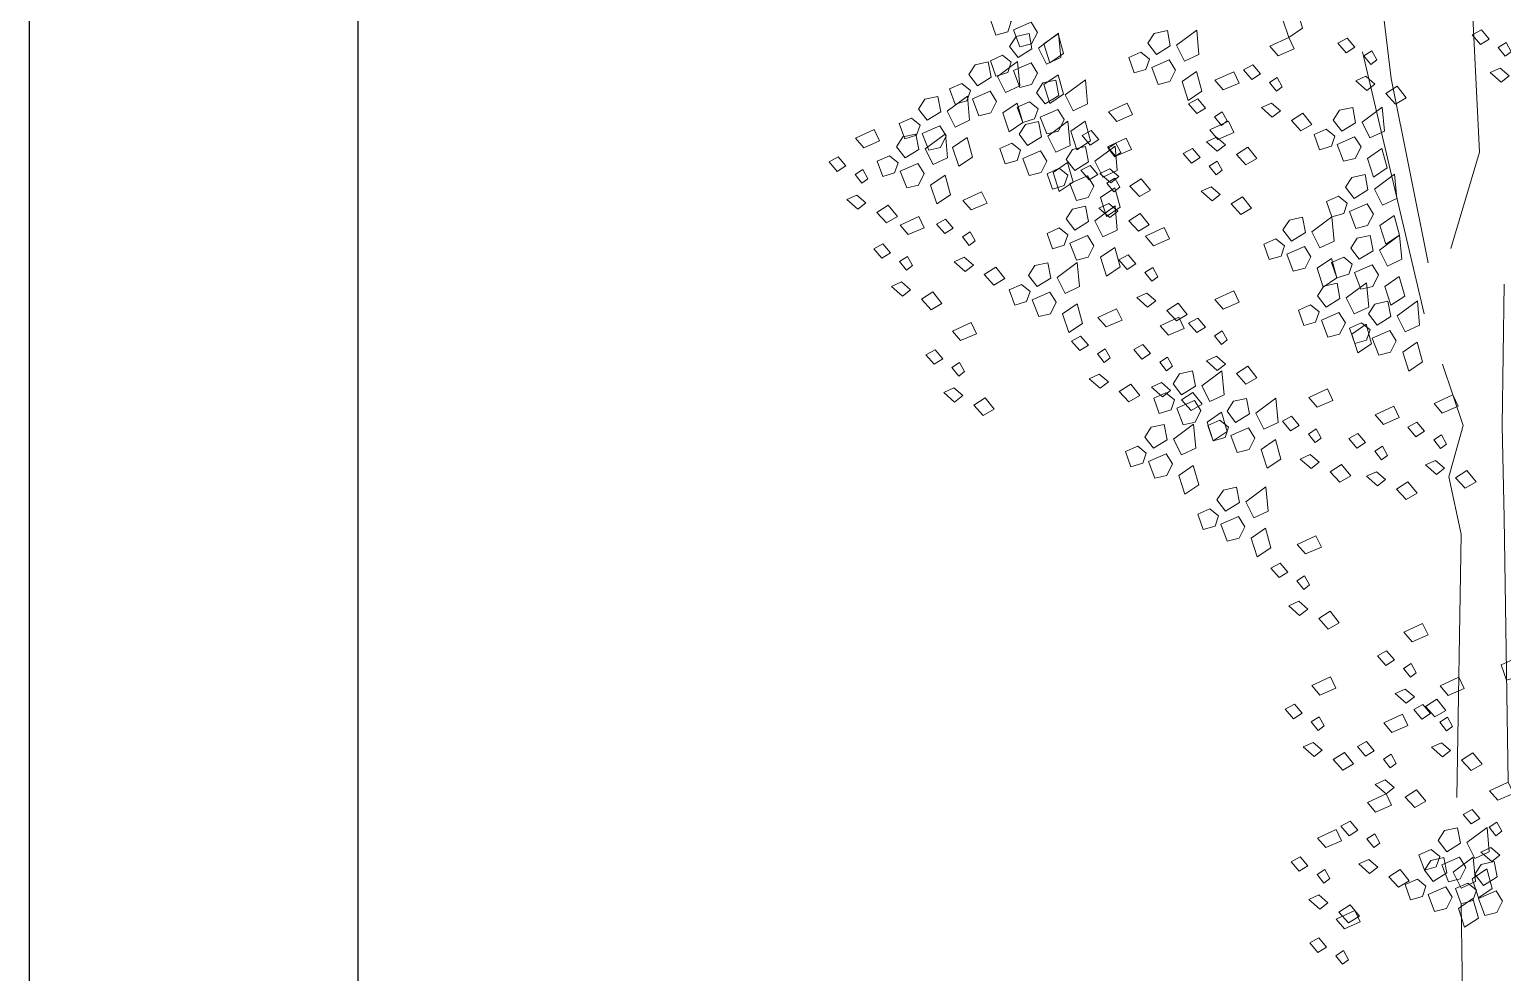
# Model space of a CAD drawing. Header units: millimetres. Extents: x 237 to 802, y 86 to 296.
# Drawn here: x 355.085 to 358.67, y 158.35 to 160.646 of the extents above; entities that cross this region are included whole.
import ezdxf

# ---------------------------------------------------------------- set-up
doc = ezdxf.new("R2010")
doc.units = ezdxf.units.MM
doc.layers.add('AF_Vegetacion block', color=92, linetype='Continuous', lineweight=0)
doc.layers.add('pl', color=7, linetype='Continuous')

# ---------------------------------------------------------------- blocks, each defined once
blk = doc.blocks.new('ca_arb_056')
at = {"layer": 'AF_Vegetacion block', "color": 251, "lineweight": 5}
for points in [[(0.05, 553.13), (3.56, 521.9), (7.07, 449.97), (-2.76, 416.98)], [(-28.74, 521.55), (-23.13, 475.23), (-10.49, 412.07)], [(-156.23, 497.12), (-160.38, 495.27), (-158.52, 490.02), (-154.48, 491.22), (-153.27, 494.72), (-156.23, 497.12)], [(-146.49, 494.5), (-152.51, 491.88), (-150.32, 486.08), (-146.27, 487.07), (-144.3, 491), (-146.49, 494.5)], [(-55.42, 499.06), (-60.34, 495.67), (-58.26, 489.22), (-53.56, 492.39), (-55.42, 499.06)], [(-147.15, 490.58), (-151.63, 489.6), (-153.82, 486.21), (-150.87, 482.38), (-146.16, 485.33), (-147.15, 490.58)], [(-137.08, 490.69), (-143.97, 485.55), (-141.24, 480.09), (-136.32, 482.38), (-137.08, 490.69)], [(-137.19, 490.46), (-142.11, 487.07), (-140.04, 480.62), (-135.33, 483.79), (-137.19, 490.46)], [(-99.8, 491.65), (-104.29, 490.67), (-106.48, 487.28), (-103.52, 483.46), (-98.82, 486.41), (-99.8, 491.65)], [(-89.74, 491.76), (-96.63, 486.63), (-93.9, 481.16), (-88.98, 483.46), (-89.74, 491.76)], [(7.74, 491.85), (4.62, 490.13), (7.43, 486.86), (10.39, 488.73), (7.74, 491.85)], [(-64.66, 486.26), (-61.85, 482.99), (-56.39, 485.32), (-58.26, 489.22), (-64.66, 486.26)], [(-38.26, 489.04), (-41.38, 487.32), (-38.57, 484.05), (-35.6, 485.92), (-38.26, 489.04)], [(-32.96, 484.35), (-11.89, 394.52)], [(-29.83, 484.67), (-32.49, 482.96), (-30.15, 480), (-28.12, 481.56), (-29.83, 484.67)], [(16.16, 487.48), (13.51, 485.77), (15.85, 482.81), (17.88, 484.36), (16.16, 487.48)], [(-161.13, 480.9), (-165.62, 479.92), (-167.81, 476.53), (-164.85, 472.7), (-160.15, 475.66), (-161.13, 480.9)], [(-156.23, 483.15), (-160.38, 481.29), (-158.52, 476.04), (-154.48, 477.24), (-153.27, 480.74), (-156.23, 483.15)], [(-151.07, 481.01), (-157.96, 475.87), (-155.23, 470.41), (-150.3, 472.7), (-151.07, 481.01)], [(-146.49, 480.52), (-152.51, 477.9), (-150.32, 472.11), (-146.27, 473.09), (-144.3, 477.02), (-146.49, 480.52)], [(-108.88, 484.22), (-113.04, 482.36), (-111.18, 477.12), (-107.13, 478.32), (-105.93, 481.82), (-108.88, 484.22)], [(-99.15, 481.6), (-105.16, 478.97), (-102.98, 473.18), (-98.93, 474.16), (-96.96, 478.1), (-99.15, 481.6)], [(-70.58, 479.87), (-73.7, 478.15), (-70.9, 474.88), (-67.93, 476.75), (-70.58, 479.87)], [(-137.94, 474.67), (-142.43, 473.69), (-144.62, 470.3), (-141.66, 466.47), (-136.96, 469.42), (-137.94, 474.67)], [(-137.19, 476.48), (-142.11, 473.09), (-140.04, 466.64), (-135.33, 469.81), (-137.19, 476.48)], [(-127.88, 474.78), (-134.77, 469.64), (-132.04, 464.18), (-127.11, 466.47), (-127.88, 474.78)], [(-89.85, 477.55), (-94.77, 474.16), (-92.69, 467.71), (-87.99, 470.88), (-89.85, 477.55)], [(-83.49, 474.58), (-80.68, 471.31), (-75.22, 473.65), (-77.09, 477.54), (-83.49, 474.58)], [(-62.16, 475.5), (-64.81, 473.79), (-62.47, 470.83), (-60.45, 472.39), (-62.16, 475.5)], [(-31.86, 475.95), (-35.29, 474.39), (-31.55, 471.12), (-28.74, 473.3), (-31.86, 475.95)], [(14.14, 478.75), (10.7, 477.2), (14.45, 473.92), (17.25, 476.1), (14.14, 478.75)], [(-168.29, 469.18), (-175.18, 464.05), (-172.44, 458.58), (-167.52, 460.88), (-168.29, 469.18)], [(-170.21, 473.47), (-174.37, 471.61), (-172.51, 466.36), (-168.46, 467.57), (-167.26, 471.06), (-170.21, 473.47)], [(-160.48, 470.85), (-166.49, 468.22), (-164.31, 462.43), (-160.26, 463.41), (-158.29, 467.35), (-160.48, 470.85)], [(-21.1, 472.52), (-25, 470.02), (-21.73, 466.44), (-17.98, 468.62), (-21.1, 472.52)], [(-178.35, 469.07), (-182.83, 468.09), (-185.02, 464.7), (-182.07, 460.88), (-177.36, 463.83), (-178.35, 469.07)], [(-151.18, 466.8), (-156.1, 463.41), (-154.02, 456.96), (-149.32, 460.13), (-151.18, 466.8)], [(-147.02, 467.24), (-151.18, 465.38), (-149.32, 460.13), (-145.27, 461.33), (-144.07, 464.83), (-147.02, 467.24)], [(-137.29, 464.61), (-143.3, 461.99), (-141.12, 456.2), (-137.07, 457.18), (-135.1, 461.12), (-137.29, 464.61)], [(-119.97, 463.75), (-117.16, 460.48), (-111.7, 462.82), (-113.57, 466.72), (-119.97, 463.75)], [(-89.41, 468.19), (-92.53, 466.48), (-89.73, 463.21), (-86.76, 465.08), (-89.41, 468.19)], [(-64.19, 466.78), (-67.62, 465.22), (-63.88, 461.95), (-61.07, 464.13), (-64.19, 466.78)], [(-36.32, 465.31), (-40.81, 464.33), (-43, 460.94), (-40.04, 457.11), (-35.34, 460.06), (-36.32, 465.31)], [(-26.26, 465.42), (-33.15, 460.28), (-30.42, 454.82), (-25.49, 457.11), (-26.26, 465.42)], [(-187.43, 461.64), (-191.58, 459.78), (-189.72, 454.54), (-185.68, 455.74), (-184.47, 459.24), (-187.43, 461.64)], [(-177.69, 459.02), (-183.71, 456.39), (-181.52, 450.6), (-177.47, 451.58), (-175.5, 455.52), (-177.69, 459.02)], [(-143.92, 460.47), (-148.4, 459.49), (-150.59, 456.1), (-147.64, 452.27), (-142.93, 455.23), (-143.92, 460.47)], [(-133.85, 460.58), (-140.75, 455.44), (-138.01, 449.98), (-133.09, 452.27), (-133.85, 460.58)], [(-127.99, 460.57), (-132.91, 457.18), (-130.83, 450.73), (-126.13, 453.9), (-127.99, 460.57)], [(-85.29, 457.62), (-82.49, 454.35), (-77.03, 456.68), (-78.9, 460.58), (-85.29, 457.62)], [(-80.99, 463.83), (-83.64, 462.11), (-81.31, 459.15), (-79.28, 460.71), (-80.99, 463.83)], [(-53.43, 463.35), (-57.33, 460.85), (-54.05, 457.27), (-50.31, 459.45), (-53.43, 463.35)], [(-206.6, 454.74), (-203.79, 451.47), (-198.33, 453.8), (-200.2, 457.7), (-206.6, 454.74)], [(-185.88, 456.17), (-190.37, 455.19), (-192.55, 451.8), (-189.6, 447.97), (-184.9, 450.92), (-185.88, 456.17)], [(-175.82, 456.28), (-182.71, 451.14), (-179.97, 445.68), (-175.05, 447.97), (-175.82, 456.28)], [(-168.39, 454.97), (-173.32, 451.58), (-171.24, 445.13), (-166.54, 448.3), (-168.39, 454.97)], [(-125.89, 457.36), (-129.01, 455.65), (-126.21, 452.38), (-123.24, 454.25), (-125.89, 457.36)], [(-120.33, 451.84), (-117.52, 448.57), (-112.06, 450.91), (-113.94, 454.8), (-120.33, 451.84)], [(-83.02, 455.1), (-86.45, 453.54), (-82.71, 450.27), (-79.9, 452.45), (-83.02, 455.1)], [(-45.4, 457.88), (-49.56, 456.02), (-47.7, 450.77), (-43.65, 451.97), (-42.45, 455.47), (-45.4, 457.88)], [(-35.67, 455.25), (-41.68, 452.63), (-39.5, 446.84), (-35.45, 447.82), (-33.48, 451.76), (-35.67, 455.25)], [(-153, 453.04), (-157.15, 451.18), (-155.29, 445.93), (-151.25, 447.14), (-150.04, 450.63), (-153, 453.04)], [(-143.26, 450.42), (-149.28, 447.79), (-147.09, 442), (-143.04, 442.98), (-141.07, 446.92), (-143.26, 450.42)], [(-127.78, 451.87), (-132.26, 450.89), (-134.45, 447.5), (-131.5, 443.67), (-126.79, 446.62), (-127.78, 451.87)], [(-117.72, 451.98), (-124.61, 446.84), (-121.87, 441.38), (-116.95, 443.67), (-117.72, 451.98)], [(-117.47, 453), (-120.12, 451.29), (-117.79, 448.32), (-115.76, 449.88), (-117.47, 453)], [(-91.22, 451.23), (-94.34, 449.51), (-91.53, 446.24), (-88.57, 448.11), (-91.22, 451.23)], [(-72.26, 451.67), (-76.16, 449.18), (-72.88, 445.59), (-69.14, 447.78), (-72.26, 451.67)], [(-26.37, 451.21), (-31.29, 447.82), (-29.21, 441.37), (-24.51, 444.54), (-26.37, 451.21)], [(-212.52, 448.35), (-215.64, 446.63), (-212.84, 443.36), (-209.87, 445.23), (-212.52, 448.35)], [(-204.1, 443.98), (-206.75, 442.27), (-204.41, 439.31), (-202.39, 440.87), (-204.1, 443.98)], [(-194.96, 448.74), (-199.12, 446.88), (-197.26, 441.63), (-193.21, 442.83), (-192.01, 446.33), (-194.96, 448.74)], [(-185.22, 446.11), (-191.24, 443.49), (-189.05, 437.7), (-185.01, 438.68), (-183.04, 442.62), (-185.22, 446.11)], [(-136.86, 444.44), (-141.01, 442.58), (-139.16, 437.33), (-135.11, 438.53), (-133.9, 442.03), (-136.86, 444.44)], [(-133.96, 446.37), (-138.89, 442.98), (-136.81, 436.53), (-132.1, 439.7), (-133.96, 446.37)], [(-126.26, 445.45), (-129.38, 443.74), (-126.57, 440.47), (-123.6, 442.34), (-126.26, 445.45)], [(-119.5, 444.27), (-122.93, 442.71), (-119.19, 439.44), (-116.38, 441.62), (-119.5, 444.27)], [(-82.8, 446.86), (-85.45, 445.15), (-83.11, 442.19), (-81.08, 443.75), (-82.8, 446.86)], [(-175.93, 442.07), (-180.85, 438.68), (-178.77, 432.23), (-174.07, 435.4), (-175.93, 442.07)], [(-127.12, 441.81), (-133.14, 439.19), (-130.95, 433.4), (-126.9, 434.38), (-124.94, 438.32), (-127.12, 441.81)], [(-117.83, 441.09), (-120.49, 439.37), (-118.15, 436.41), (-116.12, 437.97), (-117.83, 441.09)], [(-108.74, 440.84), (-112.64, 438.35), (-109.36, 434.77), (-105.62, 436.95), (-108.74, 440.84)], [(-32.1, 442.33), (-36.58, 441.34), (-38.77, 437.95), (-35.82, 434.13), (-31.11, 437.08), (-32.1, 442.33)], [(-22.04, 442.43), (-28.93, 437.3), (-26.19, 431.83), (-21.27, 434.13), (-22.04, 442.43)], [(-206.13, 435.26), (-209.56, 433.7), (-205.82, 430.43), (-203.01, 432.61), (-206.13, 435.26)], [(-169.81, 433.43), (-167.01, 430.16), (-161.55, 432.5), (-163.42, 436.4), (-169.81, 433.43)], [(-117.83, 437.77), (-122.75, 434.38), (-120.67, 427.93), (-115.97, 431.1), (-117.83, 437.77)], [(-84.83, 438.14), (-88.26, 436.58), (-84.51, 433.3), (-81.71, 435.49), (-84.83, 438.14)], [(-74.07, 434.71), (-77.96, 432.21), (-74.69, 428.63), (-70.95, 430.81), (-74.07, 434.71)], [(-41.18, 434.89), (-45.33, 433.03), (-43.48, 427.79), (-39.43, 428.99), (-38.22, 432.49), (-41.18, 434.89)], [(-195.37, 431.83), (-199.27, 429.33), (-195.99, 425.75), (-192.25, 427.93), (-195.37, 431.83)], [(-127.78, 431.44), (-132.26, 430.46), (-134.45, 427.07), (-131.5, 423.24), (-126.79, 426.19), (-127.78, 431.44)], [(-117.72, 431.55), (-124.61, 426.41), (-121.87, 420.95), (-116.95, 423.24), (-117.72, 431.55)], [(-119.86, 432.36), (-123.29, 430.8), (-119.55, 427.53), (-116.74, 429.71), (-119.86, 432.36)], [(-109.1, 428.93), (-113, 426.44), (-109.72, 422.85), (-105.98, 425.04), (-109.1, 428.93)], [(-31.44, 432.27), (-37.46, 429.64), (-35.27, 423.85), (-31.22, 424.84), (-29.26, 428.77), (-31.44, 432.27)], [(-191.31, 424.97), (-188.51, 421.7), (-183.05, 424.04), (-184.92, 427.93), (-191.31, 424.97)], [(-175.74, 427.04), (-178.86, 425.33), (-176.05, 422.06), (-173.09, 423.93), (-175.74, 427.04)], [(-136.86, 424.01), (-141.01, 422.15), (-139.16, 416.9), (-135.11, 418.1), (-133.9, 421.6), (-136.86, 424.01)], [(-107.33, 421.16), (-104.52, 417.89), (-99.06, 420.23), (-100.93, 424.12), (-107.33, 421.16)], [(-53.54, 427.68), (-58.02, 426.69), (-60.21, 423.3), (-57.26, 419.48), (-52.55, 422.43), (-53.54, 427.68)], [(-43.48, 427.79), (-50.37, 422.65), (-47.63, 417.18), (-42.71, 419.48), (-43.48, 427.79)], [(-22.15, 428.22), (-27.07, 424.84), (-24.99, 418.39), (-20.29, 421.56), (-22.15, 428.22)], [(-167.32, 422.68), (-169.97, 420.97), (-167.63, 418), (-165.6, 419.56), (-167.32, 422.68)], [(-127.12, 421.38), (-133.14, 418.76), (-130.95, 412.97), (-126.9, 413.95), (-124.94, 417.89), (-127.12, 421.38)], [(-62.62, 420.24), (-66.77, 418.39), (-64.91, 413.14), (-60.87, 414.34), (-59.66, 417.84), (-62.62, 420.24)], [(-30.35, 421.45), (-34.83, 420.46), (-37.02, 417.07), (-34.07, 413.25), (-29.36, 416.2), (-30.35, 421.45)], [(-20.29, 421.56), (-27.18, 416.42), (-24.44, 410.95), (-19.52, 413.25), (-20.29, 421.56)], [(-197.24, 418.58), (-200.36, 416.87), (-197.55, 413.59), (-194.59, 415.46), (-197.24, 418.58)], [(-188.82, 414.22), (-191.47, 412.5), (-189.13, 409.54), (-187.1, 411.1), (-188.82, 414.22)], [(-169.34, 413.95), (-172.78, 412.39), (-169.03, 409.12), (-166.23, 411.3), (-169.34, 413.95)], [(-117.83, 417.34), (-122.75, 413.95), (-120.67, 407.5), (-115.97, 410.67), (-117.83, 417.34)], [(-113.25, 414.77), (-116.37, 413.06), (-113.57, 409.78), (-110.6, 411.65), (-113.25, 414.77)], [(-52.88, 417.62), (-58.9, 415), (-56.71, 409.2), (-52.66, 410.19), (-50.69, 414.12), (-52.88, 417.62)], [(-39.43, 414.01), (-43.58, 412.15), (-41.73, 406.91), (-37.68, 408.11), (-36.47, 411.61), (-39.43, 414.01)], [(-158.58, 410.52), (-162.48, 408.03), (-159.21, 404.45), (-155.46, 406.63), (-158.58, 410.52)], [(-140.69, 412.09), (-145.18, 411.1), (-147.36, 407.71), (-144.41, 403.89), (-139.71, 406.84), (-140.69, 412.09)], [(-130.63, 412.2), (-137.52, 407.06), (-134.78, 401.59), (-129.86, 403.89), (-130.63, 412.2)], [(-104.83, 410.41), (-107.48, 408.69), (-105.14, 405.73), (-103.12, 407.29), (-104.83, 410.41)], [(-43.58, 413.58), (-48.51, 410.19), (-46.43, 403.74), (-41.73, 406.91), (-43.58, 413.58)], [(-29.69, 411.39), (-35.71, 408.77), (-33.52, 402.97), (-29.47, 403.96), (-27.51, 407.89), (-29.69, 411.39)], [(-190.85, 405.49), (-194.28, 403.93), (-190.53, 400.66), (-187.73, 402.84), (-190.85, 405.49)], [(-149.77, 404.65), (-153.93, 402.79), (-152.07, 397.55), (-148.02, 398.75), (-146.82, 402.25), (-149.77, 404.65)], [(-41.7, 405.1), (-46.19, 404.11), (-48.38, 400.72), (-45.42, 396.9), (-40.72, 399.85), (-41.7, 405.1)], [(-31.64, 405.21), (-38.53, 400.07), (-35.8, 394.6), (-30.87, 396.9), (-31.64, 405.21)], [(-20.39, 407.34), (-25.32, 403.96), (-23.24, 397.51), (-18.54, 400.68), (-20.39, 407.34)], [(15.5, 404.7), (14.79, 356.28), (15.5, 324.7), (16.9, 234.16)], [(-180.09, 402.06), (-183.98, 399.57), (-180.71, 395.98), (-176.97, 398.16), (-180.09, 402.06)], [(-140.03, 402.03), (-146.05, 399.41), (-143.86, 393.61), (-139.82, 394.6), (-137.85, 398.53), (-140.03, 402.03)], [(-106.86, 401.68), (-110.29, 400.12), (-106.55, 396.85), (-103.74, 399.03), (-106.86, 401.68)], [(-83.49, 399.5), (-80.68, 396.23), (-75.22, 398.57), (-77.09, 402.47), (-83.49, 399.5)], [(-24.26, 398.92), (-28.74, 397.94), (-30.93, 394.55), (-27.98, 390.72), (-23.27, 393.67), (-24.26, 398.92)], [(-14.19, 399.03), (-21.08, 393.89), (-18.35, 388.43), (-13.43, 390.72), (-14.19, 399.03)], [(-130.74, 397.98), (-135.66, 394.6), (-133.58, 388.15), (-128.88, 391.32), (-130.74, 397.98)], [(-123.58, 393.37), (-120.77, 390.1), (-115.31, 392.43), (-117.19, 396.33), (-123.58, 393.37)], [(-102.27, 390.48), (-99.46, 387.21), (-94, 389.55), (-95.88, 393.44), (-102.27, 390.48)], [(-96.1, 398.25), (-100, 395.76), (-96.72, 392.17), (-92.98, 394.35), (-96.1, 398.25)], [(-50.78, 397.66), (-54.94, 395.81), (-53.08, 390.56), (-49.03, 391.76), (-47.83, 395.26), (-50.78, 397.66)], [(-41.05, 395.04), (-47.06, 392.42), (-44.88, 386.62), (-40.83, 387.61), (-38.86, 391.54), (-41.05, 395.04)], [(-173.42, 388.68), (-170.62, 385.4), (-165.16, 387.74), (-167.03, 391.64), (-173.42, 388.68)], [(-89.41, 393.11), (-92.53, 391.4), (-89.73, 388.13), (-86.76, 390), (-89.41, 393.11)], [(-80.99, 388.75), (-83.64, 387.04), (-81.31, 384.07), (-79.28, 385.63), (-80.99, 388.75)], [(-33.34, 391.49), (-37.49, 389.63), (-35.63, 384.38), (-31.59, 385.58), (-30.38, 389.08), (-33.34, 391.49)], [(-31.75, 391), (-36.67, 387.61), (-34.59, 381.16), (-29.89, 384.33), (-31.75, 391)], [(-23.6, 388.86), (-29.62, 386.24), (-27.43, 380.45), (-23.38, 381.43), (-21.41, 385.37), (-23.6, 388.86)], [(-129.51, 386.98), (-132.63, 385.26), (-129.82, 381.99), (-126.86, 383.86), (-129.51, 386.98)], [(-108.2, 384.09), (-111.32, 382.38), (-108.51, 379.1), (-105.55, 380.97), (-108.2, 384.09)], [(-14.3, 384.82), (-19.22, 381.43), (-17.15, 374.98), (-12.44, 378.15), (-14.3, 384.82)], [(-179.35, 382.29), (-182.47, 380.57), (-179.66, 377.3), (-176.7, 379.17), (-179.35, 382.29)], [(-121.09, 382.61), (-123.74, 380.9), (-121.4, 377.94), (-119.37, 379.5), (-121.09, 382.61)], [(-99.78, 379.73), (-102.43, 378.01), (-100.09, 375.05), (-98.06, 376.61), (-99.78, 379.73)], [(-83.02, 380.02), (-86.45, 378.46), (-82.71, 375.19), (-79.9, 377.37), (-83.02, 380.02)], [(-170.93, 377.92), (-173.58, 376.21), (-171.24, 373.25), (-169.21, 374.8), (-170.93, 377.92)], [(-123.11, 373.89), (-126.54, 372.33), (-122.8, 369.06), (-119.99, 371.24), (-123.11, 373.89)], [(-91.2, 374.99), (-95.68, 374.01), (-97.87, 370.62), (-94.92, 366.79), (-90.21, 369.74), (-91.2, 374.99)], [(-81.13, 375.1), (-88.02, 369.96), (-85.29, 364.5), (-80.37, 366.79), (-81.13, 375.1)], [(-72.26, 376.59), (-76.16, 374.1), (-72.88, 370.52), (-69.14, 372.7), (-72.26, 376.59)], [(-0.65, 228.9), (0.75, 319.08), (-3.46, 338.73), (1.45, 356.28), (-5.57, 377.33)], [(-172.96, 369.19), (-176.39, 367.64), (-172.64, 364.36), (-169.84, 366.54), (-172.96, 369.19)], [(-112.35, 370.46), (-116.25, 367.96), (-112.98, 364.38), (-109.23, 366.56), (-112.35, 370.46)], [(-101.8, 371), (-105.23, 369.44), (-101.49, 366.17), (-98.68, 368.35), (-101.8, 371)], [(-51.35, 365.87), (-48.55, 362.6), (-43.09, 364.93), (-44.96, 368.83), (-51.35, 365.87)], [(-162.2, 365.77), (-166.09, 363.27), (-162.82, 359.69), (-159.08, 361.87), (-162.2, 365.77)], [(-100.28, 367.56), (-104.43, 365.7), (-102.57, 360.45), (-98.53, 361.65), (-97.32, 365.15), (-100.28, 367.56)], [(-90.54, 364.93), (-96.56, 362.31), (-94.37, 356.52), (-90.32, 357.5), (-88.35, 361.43), (-90.54, 364.93)], [(-91.04, 367.57), (-94.94, 365.08), (-91.67, 361.49), (-87.92, 363.67), (-91.04, 367.57)], [(-72.71, 365.59), (-77.2, 364.6), (-79.38, 361.22), (-76.43, 357.39), (-71.73, 360.34), (-72.71, 365.59)], [(-62.65, 365.7), (-69.54, 360.56), (-66.8, 355.09), (-61.88, 357.39), (-62.65, 365.7)], [(-8.45, 363.84), (-5.65, 360.57), (-0.19, 362.91), (-2.06, 366.8), (-8.45, 363.84)], [(-81.24, 360.89), (-86.17, 357.5), (-84.09, 351.05), (-79.38, 354.22), (-81.24, 360.89)], [(-81.79, 358.16), (-85.95, 356.3), (-84.09, 351.05), (-80.04, 352.25), (-78.84, 355.75), (-81.79, 358.16)], [(-57.28, 359.48), (-60.4, 357.76), (-57.59, 354.49), (-54.63, 356.36), (-57.28, 359.48)], [(-28.65, 359.95), (-25.85, 356.68), (-20.39, 359.02), (-22.26, 362.91), (-28.65, 359.95)], [(-100.88, 356.71), (-105.37, 355.73), (-107.55, 352.34), (-104.6, 348.51), (-99.9, 351.46), (-100.88, 356.71)], [(-90.82, 356.82), (-97.71, 351.68), (-94.97, 346.22), (-90.05, 348.51), (-90.82, 356.82)], [(-72.05, 355.53), (-78.07, 352.91), (-75.88, 347.11), (-71.84, 348.1), (-69.87, 352.03), (-72.05, 355.53)], [(-48.86, 355.12), (-51.51, 353.4), (-49.17, 350.44), (-47.14, 352), (-48.86, 355.12)], [(-34.58, 353.56), (-37.7, 351.85), (-34.89, 348.57), (-31.93, 350.44), (-34.58, 353.56)], [(-14.38, 357.45), (-17.5, 355.74), (-14.69, 352.46), (-11.73, 354.33), (-14.38, 357.45)], [(-5.96, 353.09), (-8.61, 351.37), (-6.27, 348.41), (-4.24, 349.97), (-5.96, 353.09)], [(-109.96, 349.28), (-114.12, 347.42), (-112.26, 342.17), (-108.21, 343.37), (-107.01, 346.87), (-109.96, 349.28)], [(-62.76, 351.49), (-67.68, 348.1), (-65.6, 341.65), (-60.9, 344.82), (-62.76, 351.49)], [(-26.16, 349.2), (-28.81, 347.48), (-26.47, 344.52), (-24.44, 346.08), (-26.16, 349.2)], [(-100.22, 346.65), (-106.24, 344.03), (-104.05, 338.24), (-100.01, 339.22), (-98.04, 343.16), (-100.22, 346.65)], [(-50.88, 346.39), (-54.32, 344.83), (-50.57, 341.56), (-47.77, 343.74), (-50.88, 346.39)], [(-7.99, 344.36), (-11.42, 342.8), (-7.67, 339.53), (-4.87, 341.71), (-7.99, 344.36)], [(-90.93, 342.61), (-95.85, 339.22), (-93.77, 332.77), (-89.07, 335.94), (-90.93, 342.61)], [(-40.12, 342.96), (-44.02, 340.47), (-40.75, 336.88), (-37.01, 339.06), (-40.12, 342.96)], [(-28.19, 340.47), (-31.62, 338.91), (-27.87, 335.64), (-25.07, 337.82), (-28.19, 340.47)], [(2.78, 340.93), (-1.12, 338.44), (2.15, 334.85), (5.89, 337.04), (2.78, 340.93)], [(-76.13, 335.21), (-80.62, 334.22), (-82.81, 330.83), (-79.85, 327.01), (-75.15, 329.96), (-76.13, 335.21)], [(-66.07, 335.31), (-72.96, 330.18), (-70.23, 324.71), (-65.3, 327.01), (-66.07, 335.31)], [(-17.43, 337.04), (-21.32, 334.55), (-18.05, 330.96), (-14.31, 333.15), (-17.43, 337.04)], [(-85.21, 327.77), (-89.37, 325.91), (-87.51, 320.67), (-83.46, 321.87), (-82.26, 325.37), (-85.21, 327.77)], [(-75.48, 325.15), (-81.49, 322.52), (-79.31, 316.73), (-75.26, 317.72), (-73.29, 321.65), (-75.48, 325.15)], [(-66.18, 321.1), (-71.1, 317.72), (-69.02, 311.27), (-64.32, 314.44), (-66.18, 321.1)], [(-55.3, 315.57), (-52.49, 312.3), (-47.03, 314.63), (-48.91, 318.53), (-55.3, 315.57)], [(-61.23, 309.18), (-64.35, 307.47), (-61.54, 304.19), (-58.58, 306.06), (-61.23, 309.18)], [(-52.81, 304.82), (-55.46, 303.1), (-53.12, 300.14), (-51.09, 301.7), (-52.81, 304.82)], [(-54.83, 296.09), (-58.26, 294.53), (-54.52, 291.26), (-51.71, 293.44), (-54.83, 296.09)], [(-44.07, 292.66), (-47.97, 290.17), (-44.7, 286.58), (-40.95, 288.76), (-44.07, 292.66)], [(-18.78, 285.49), (-15.98, 282.22), (-10.52, 284.55), (-12.39, 288.45), (-18.78, 285.49)], [(-24.71, 279.1), (-27.83, 277.38), (-25.02, 274.11), (-22.06, 275.98), (-24.71, 279.1)], [(-16.29, 274.73), (-18.94, 273.02), (-16.6, 270.06), (-14.57, 271.62), (-16.29, 274.73)], [(18.66, 276.19), (14.5, 274.33), (16.36, 269.08), (20.41, 270.28), (21.61, 273.78), (18.66, 276.19)], [(-50.37, 267.24), (-47.56, 263.97), (-42.1, 266.31), (-43.97, 270.2), (-50.37, 267.24)], [(-6.41, 267.11), (-3.6, 263.84), (1.86, 266.18), (-0.01, 270.07), (-6.41, 267.11)], [(-18.32, 266.01), (-21.75, 264.45), (-18, 261.18), (-15.2, 263.36), (-18.32, 266.01)], [(-7.56, 262.58), (-11.45, 260.08), (-8.18, 256.5), (-4.44, 258.68), (-7.56, 262.58)], [(-56.29, 260.85), (-59.41, 259.14), (-56.6, 255.86), (-53.64, 257.74), (-56.29, 260.85)], [(-25.69, 254.42), (-22.89, 251.15), (-17.43, 253.49), (-19.3, 257.38), (-25.69, 254.42)], [(-12.33, 260.72), (-15.45, 259.01), (-12.65, 255.73), (-9.68, 257.6), (-12.33, 260.72)], [(-47.87, 256.49), (-50.52, 254.77), (-48.18, 251.81), (-46.16, 253.37), (-47.87, 256.49)], [(-3.91, 256.36), (-6.56, 254.64), (-4.22, 251.68), (-2.2, 253.24), (-3.91, 256.36)], [(-49.9, 247.76), (-53.33, 246.2), (-49.59, 242.93), (-46.78, 245.11), (-49.9, 247.76)], [(-31.62, 248.03), (-34.74, 246.32), (-31.93, 243.04), (-28.97, 244.91), (-31.62, 248.03)], [(-5.94, 247.63), (-9.37, 246.07), (-5.63, 242.8), (-2.82, 244.98), (-5.94, 247.63)], [(-39.14, 244.33), (-43.04, 241.84), (-39.76, 238.25), (-36.02, 240.44), (-39.14, 244.33)], [(-23.2, 243.67), (-25.85, 241.95), (-23.51, 238.99), (-21.48, 240.55), (-23.2, 243.67)], [(4.82, 244.2), (0.92, 241.71), (4.2, 238.12), (7.94, 240.3), (4.82, 244.2)], [(-25.23, 234.94), (-28.66, 233.38), (-24.91, 230.11), (-22.11, 232.29), (-25.23, 234.94)], [(10.51, 231.2), (13.31, 227.93), (18.77, 230.27), (16.9, 234.16), (10.51, 231.2)], [(-31.31, 227.15), (-28.5, 223.87), (-23.04, 226.21), (-24.91, 230.11), (-31.31, 227.15)], [(-14.46, 231.51), (-18.36, 229.02), (-15.09, 225.43), (-11.35, 227.61), (-14.46, 231.51)], [(4.58, 224.81), (1.46, 223.1), (4.27, 219.83), (7.23, 221.7), (4.58, 224.81)], [(-48.39, 214.97), (-45.58, 211.7), (-40.13, 214.03), (-42, 217.93), (-48.39, 214.97)], [(-48.39, 214.97), (-45.58, 211.7), (-40.13, 214.03), (-42, 217.93), (-48.39, 214.97)], [(-37.23, 220.76), (-40.35, 219.04), (-37.55, 215.77), (-34.58, 217.64), (-37.23, 220.76)], [(-0.42, 218.49), (-4.9, 217.51), (-7.09, 214.12), (-4.14, 210.29), (0.57, 213.24), (-0.42, 218.49)], [(9.65, 218.6), (2.75, 213.46), (5.49, 208), (10.41, 210.29), (9.65, 218.6)], [(13, 220.45), (10.35, 218.73), (12.69, 215.77), (14.72, 217.33), (13, 220.45)], [(-28.81, 216.39), (-31.46, 214.68), (-29.12, 211.72), (-27.1, 213.28), (-28.81, 216.39)], [(-54.32, 208.58), (-57.44, 206.87), (-54.63, 203.59), (-51.67, 205.46), (-54.32, 208.58)], [(-54.32, 208.58), (-57.44, 206.87), (-54.63, 203.59), (-51.67, 205.46), (-54.32, 208.58)], [(-30.84, 207.66), (-34.27, 206.11), (-30.53, 202.83), (-27.72, 205.02), (-30.84, 207.66)], [(-9.5, 211.06), (-13.65, 209.2), (-11.79, 203.95), (-7.75, 205.16), (-6.54, 208.65), (-9.5, 211.06)], [(-5.12, 208.33), (-9.61, 207.34), (-11.79, 203.95), (-8.84, 200.13), (-4.14, 203.08), (-5.12, 208.33)], [(0.24, 208.43), (-5.78, 205.81), (-3.59, 200.02), (0.46, 201), (2.43, 204.94), (0.24, 208.43)], [(4.94, 208.43), (-1.95, 203.3), (0.79, 197.83), (5.71, 200.13), (4.94, 208.43)], [(12.13, 206.95), (7.64, 205.96), (5.45, 202.57), (8.41, 198.75), (13.11, 201.7), (12.13, 206.95)], [(10.98, 211.72), (7.54, 210.16), (11.29, 206.89), (14.09, 209.07), (10.98, 211.72)], [(-45.9, 204.22), (-48.55, 202.5), (-46.21, 199.54), (-44.18, 201.1), (-45.9, 204.22)], [(-45.9, 204.22), (-48.55, 202.5), (-46.21, 199.54), (-44.18, 201.1), (-45.9, 204.22)], [(-20.08, 204.24), (-23.98, 201.74), (-20.7, 198.16), (-16.96, 200.34), (-20.08, 204.24)], [(9.54, 204.39), (4.61, 201), (6.69, 194.55), (11.4, 197.72), (9.54, 204.39)], [(-14.2, 200.89), (-18.36, 199.03), (-16.5, 193.79), (-12.45, 194.99), (-11.25, 198.49), (-14.2, 200.89)], [(-4.46, 198.27), (-10.48, 195.65), (-8.29, 189.85), (-4.25, 190.84), (-2.28, 194.77), (-4.46, 198.27)], [(3.05, 199.51), (-1.11, 197.65), (0.75, 192.41), (4.8, 193.61), (6, 197.11), (3.05, 199.51)], [(12.78, 196.89), (6.77, 194.27), (8.95, 188.47), (13, 189.46), (14.97, 193.39), (12.78, 196.89)], [(-47.92, 195.49), (-51.36, 193.93), (-47.61, 190.66), (-44.81, 192.84), (-47.92, 195.49)], [(-47.92, 195.49), (-51.36, 193.93), (-47.61, 190.66), (-44.81, 192.84), (-47.92, 195.49)], [(-37.16, 192.06), (-41.06, 189.57), (-37.79, 185.98), (-34.04, 188.16), (-37.16, 192.06)], [(-37.16, 192.06), (-41.06, 189.57), (-37.79, 185.98), (-34.04, 188.16), (-37.16, 192.06)], [(4.83, 194.22), (-0.09, 190.84), (1.99, 184.39), (6.69, 187.56), (4.83, 194.22)], [(0, 14.42), (2.15, 98.37), (0.75, 192.41)], [(-42, 187.15), (-39.19, 183.88), (-33.73, 186.22), (-35.6, 190.11), (-42, 187.15)], [(-47.92, 180.76), (-51.04, 179.05), (-48.24, 175.77), (-45.27, 177.64), (-47.92, 180.76)], [(-39.5, 176.4), (-42.15, 174.68), (-39.81, 171.72), (-37.79, 173.28), (-39.5, 176.4)]]:
    blk.add_lwpolyline(points, dxfattribs=at)

msp = doc.modelspace()

# ---------------------------------------------------------------- linework, layer by layer
at = {"layer": 'pl'}
for p, q in [((355.0846, 133.3111), (355.0846, 167.6243)), ((355.8846, 103.8111), (355.8846, 166.8243))]:
    msp.add_line(p, q, dxfattribs=at)

# ---------------------------------------------------------------- block references
at = {"xscale": 0.00710782560644897, "yscale": 0.00710782560644897, "zscale": 0.00710782560644897}
msp.add_blockref('ca_arb_056', (358.5634, 157.1491), dxfattribs=at)

doc.saveas('drawing.dxf')
